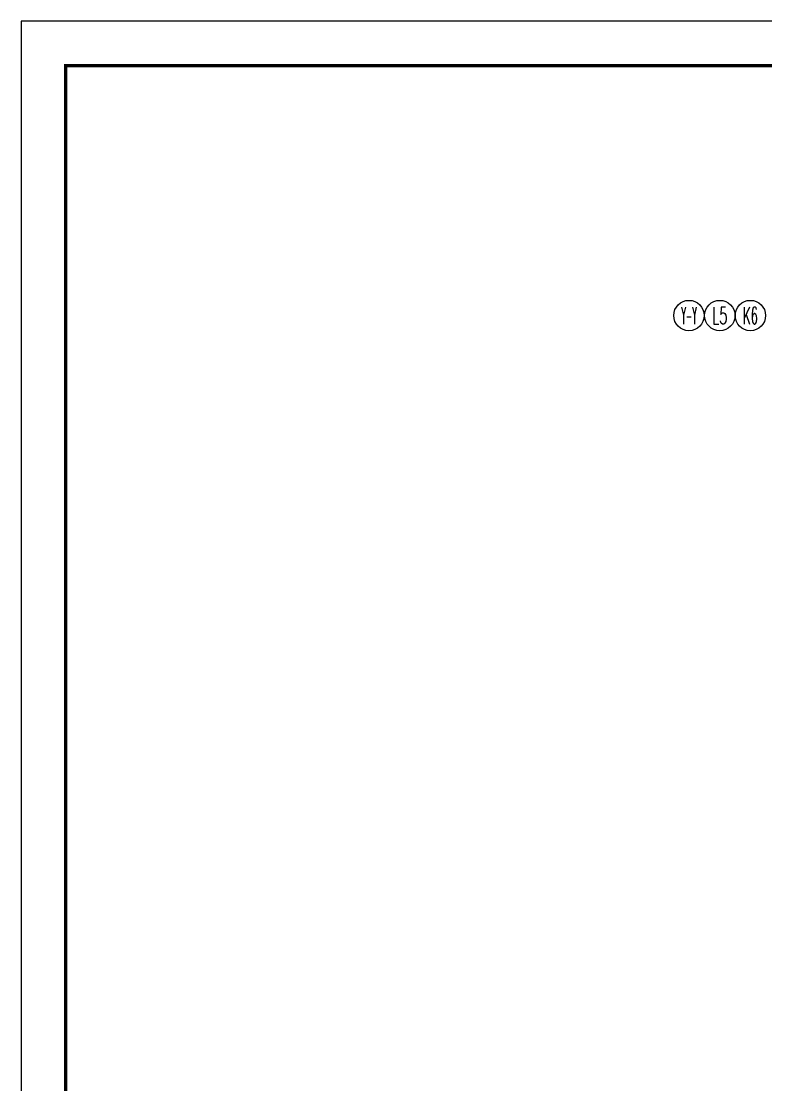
# Model space of a CAD drawing. Extents: x 2719331 to 3465925, y -270324 to -167476.
# Drawn here: x 3175158 to 3204544, y -210069 to -168105 of the extents above; entities that cross this region are included whole.
import ezdxf
from ezdxf.enums import TextEntityAlignment as Align

# ---------------------------------------------------------------- set-up
doc = ezdxf.new("R2010")
doc.units = 0
doc.header["$LTSCALE"] = 1500
doc.header["$MEASUREMENT"] = 0
doc.layers.get('0').update_dxf_attribs({"linetype": 'CONTINUOUS', "lineweight": 0})
doc.layers.add('AXIS', color=7, linetype='CONTINUOUS', lineweight=5)
doc.layers.add('AXIS_TEXT', color=7, linetype='CONTINUOUS', lineweight=5)
doc.styles.add('COMPLEX', font='COMPLEX')

# ---------------------------------------------------------------- blocks, each defined once
blk = doc.blocks.new('_AXISO')
blk.add_circle((0, 0), 0.5)
at = {"layer": 'AXIS_TEXT', "style": 'COMPLEX', "width": 1.041667}
blk.add_attdef('A', text='', height=0.56, dxfattribs=at).set_placement((-0.25, -0.28), (0.25, -0.28), align=Align.FIT)

msp = doc.modelspace()

# ---------------------------------------------------------------- linework, layer by layer
at = {"layer": 'AXIS', "color": 250}
msp.add_lwpolyline([(3175158, -168104.7), (3175158, -269418.1), (3311878.5, -269418.1), (3311878.5, -168104.7)], close=True, dxfattribs=at)
at = {"layer": 'AXIS', "color": 0, "const_width": 140.2}
msp.add_lwpolyline([(3176910.8, -169857.5), (3176910.8, -267665.3), (3310125.7, -267665.3), (3310125.7, -169857.5)], close=True, dxfattribs=at)

# ---------------------------------------------------------------- block references
at = {"layer": 'AXIS', "lineweight": 0}
ref = msp.add_blockref('_AXISO', (3201512.5, -179717.4), dxfattribs=dict(at, xscale=1200, yscale=1200, zscale=1200))
ref.add_attrib('A', 'Y-Y', dxfattribs={"layer": 'AXIS_TEXT', "height": 672, "style": 'COMPLEX', "width": 0.284091}).set_placement((3201212.5, -180053.4), (3201812.5, -180053.4), align=Align.FIT)
ref = msp.add_blockref('_AXISO', (3201512.5, -179717.4), dxfattribs=dict(at, xscale=1200, yscale=1200, zscale=1200))
ref.add_attrib('A', 'Y-Y', dxfattribs={"layer": 'AXIS_TEXT', "height": 672, "style": 'COMPLEX', "width": 0.284091}).set_placement((3201212.5, -180053.4), (3201812.5, -180053.4), align=Align.FIT)
ref = msp.add_blockref('_AXISO', (3202731.3, -179717.4), dxfattribs=dict(at, xscale=1200, yscale=1200, zscale=1200))
ref.add_attrib('A', 'L5', dxfattribs={"layer": 'AXIS_TEXT', "height": 672, "style": 'COMPLEX', "width": 0.585938}).set_placement((3202431.3, -180053.4), (3203031.3, -180053.4), align=Align.FIT)
ref = msp.add_blockref('_AXISO', (3203938, -179717.4), dxfattribs=dict(at, xscale=1200, yscale=1200, zscale=1200))
ref.add_attrib('A', 'K6', dxfattribs={"layer": 'AXIS_TEXT', "height": 672, "style": 'COMPLEX', "width": 0.520833}).set_placement((3203638, -180053.4), (3204238, -180053.4), align=Align.FIT)

doc.saveas('drawing.dxf')
